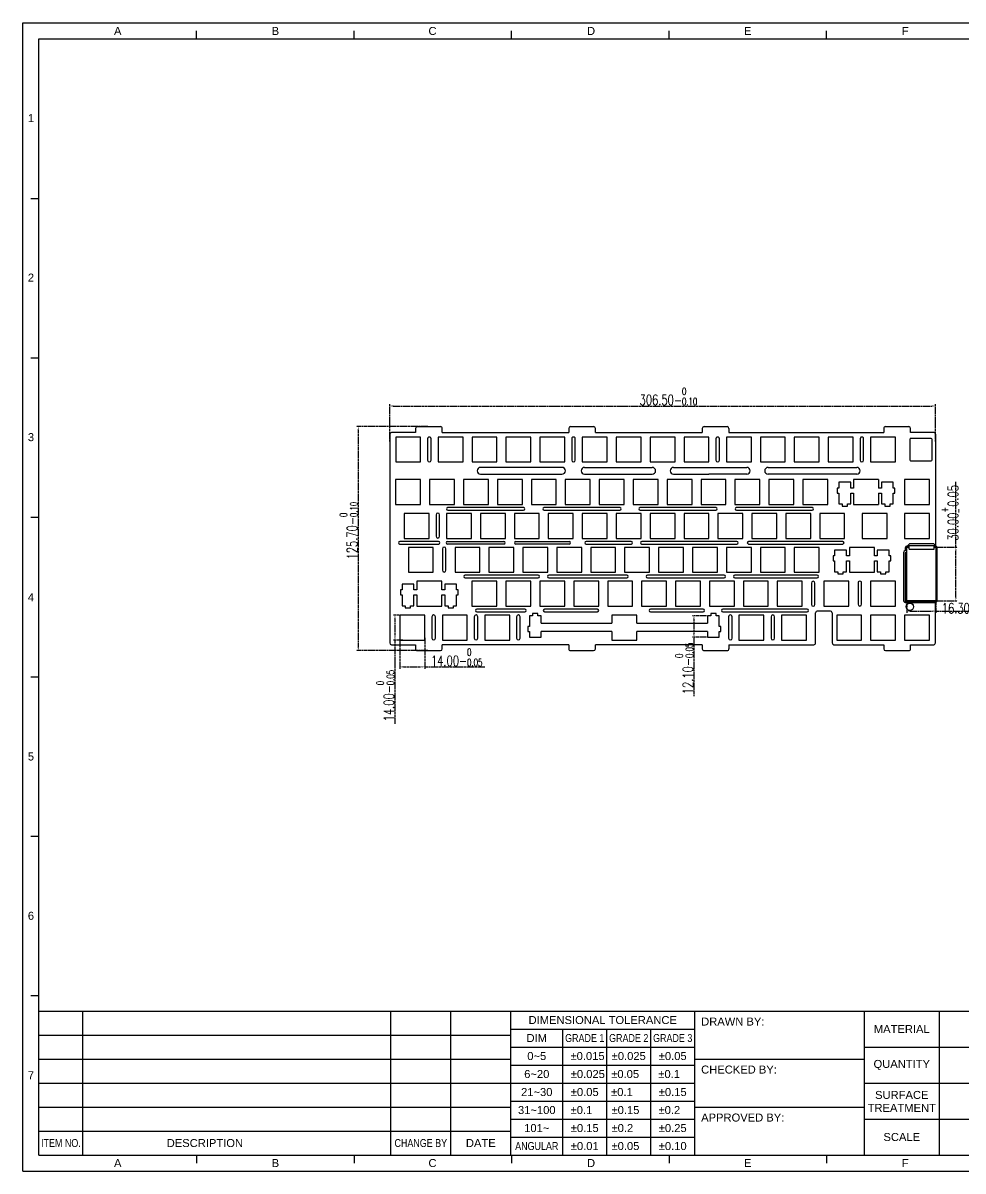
# Model space of a CAD drawing. Header units: inches. Extents: x -254 to 649, y -1239 to -595.
# Drawn here: x -254 to 274, y -1239 to -595 of the extents above; entities that cross this region are included whole.
import ezdxf
from ezdxf.enums import TextEntityAlignment as Align

# ---------------------------------------------------------------- set-up
doc = ezdxf.new("R2010")
doc.units = ezdxf.units.IN
doc.header["$MEASUREMENT"] = 0
doc.linetypes.add('CENTER', pattern=[2, 1.25, -0.25, 0.25, -0.25])
doc.layers.add('cen', color=1, linetype='CENTER', lineweight=13)
doc.styles.add('Arial', font='arial.ttf')
doc.styles.add('TXT', font='txt.shx', dxfattribs={"width": 0.7})
doc.dimstyles.new('1', dxfattribs={"dimtxt": 4, "dimasz": 2, "dimexe": 1, "dimexo": 0.625, "dimtad": 1, "dimzin": 1, "dimdsep": 46, "dimtxsty": 'TXT', "dimcen": 10, "dimadec": 0, "dimazin": 0, "dimtfac": 1, "dimtmove": 0, "dimatfit": 3, "dimfxl": 0, "dimarcsym": 0})

# ---------------------------------------------------------------- blocks, each defined once
blk = doc.blocks.new('*D84')
at = {"layer": 'cen', "color": 0, "lineweight": -2, "transparency": 16777216}
for p, q in [((-48.07, -829.62), (-48.07, -808.64)), ((-46.07, -809.64), (256.38, -809.64)), ((258.38, -829.62), (258.38, -808.64))]:
    blk.add_line(p, q, dxfattribs=at)
at = {"layer": 'cen', "color": 0, "transparency": 16777216}
for points in [[(-46.07, -809.31), (-46.07, -809.97), (-48.07, -809.64)], [(256.38, -809.31), (256.38, -809.97), (258.38, -809.64)]]:
    blk.add_solid(points, dxfattribs=at)
at = {"layer": 'Defpoints', "color": 0, "transparency": 16777216}
for p in [(258.38, -809.64), (-48.07, -830.24), (258.38, -830.24)]:
    blk.add_point(p, dxfattribs=at)
at = {"layer": 'cen', "color": 0, "transparency": 16777216, "insert": (108.44, -804.25), "char_height": 4, "width": 101.6238, "attachment_point": 5, "style": 'TXT'}
blk.add_mtext('{\\H1.458x;306.50-\\H0.7x;\\S0^ 0.10;}', dxfattribs=at)
blk = doc.blocks.new('*D85')
at = {"layer": 'cen', "color": 0, "lineweight": -2, "transparency": 16777216}
for p, q in [((-26.7, -821.21), (-66.76, -821.21)), ((-65.76, -823.21), (-65.76, -944.92)), ((-26.7, -946.92), (-66.76, -946.92))]:
    blk.add_line(p, q, dxfattribs=at)
at = {"layer": 'cen', "color": 0, "transparency": 16777216}
for points in [[(-66.09, -823.21), (-65.42, -823.21), (-65.76, -821.21)], [(-66.09, -944.92), (-65.42, -944.92), (-65.76, -946.92)]]:
    blk.add_solid(points, dxfattribs=at)
at = {"layer": 'Defpoints', "color": 0, "transparency": 16777216}
for p in [(-26.07, -821.21), (-65.76, -946.92), (-26.07, -946.92)]:
    blk.add_point(p, dxfattribs=at)
at = {"layer": 'cen', "color": 0, "transparency": 16777216, "insert": (-71.14, -879.59), "char_height": 4, "width": 163.5364, "attachment_point": 5, "rotation": 90, "style": 'TXT'}
blk.add_mtext('{\\H1.458x;125.70-\\H0.7x;\\S0^ 0.10;}', dxfattribs=at)
blk = doc.blocks.new('*D88')
at = {"layer": 'cen', "color": 0, "lineweight": -2, "transparency": 16777216}
for p, q in [((242.26, -919.54), (242.26, -925.74)), ((258.58, -919.54), (258.58, -925.74)), ((244.26, -924.74), (256.58, -924.74)), ((258.58, -924.74), (294.53, -924.74))]:
    blk.add_line(p, q, dxfattribs=at)
at = {"layer": 'cen', "color": 0, "transparency": 16777216}
for points in [[(244.26, -924.41), (244.26, -925.07), (242.26, -924.74)], [(256.58, -924.41), (256.58, -925.07), (258.58, -924.74)]]:
    blk.add_solid(points, dxfattribs=at)
at = {"layer": 'Defpoints', "color": 0, "transparency": 16777216}
for p in [(242.26, -918.91), (258.58, -918.91), (258.58, -924.74)]:
    blk.add_point(p, dxfattribs=at)
at = {"layer": 'cen', "color": 0, "transparency": 16777216, "insert": (277.55, -921.2), "char_height": 4, "width": 218.227, "attachment_point": 5, "style": 'TXT'}
blk.add_mtext('{\\H1.458x;16.30\\H0.7x;\\S+^ _;\\H1.42857x;0.05}', dxfattribs=at)
blk = doc.blocks.new('*D89')
at = {"layer": 'cen', "color": 0, "lineweight": -2, "transparency": 16777216}
for p, q in [((269.85, -888.95), (269.85, -852.23)), ((259.21, -888.95), (270.85, -888.95)), ((269.85, -916.91), (269.85, -890.95)), ((259.21, -918.91), (270.85, -918.91))]:
    blk.add_line(p, q, dxfattribs=at)
at = {"layer": 'cen', "color": 0, "transparency": 16777216}
for points in [[(269.52, -890.95), (270.18, -890.95), (269.85, -888.95)], [(269.52, -916.91), (270.18, -916.91), (269.85, -918.91)]]:
    blk.add_solid(points, dxfattribs=at)
at = {"layer": 'Defpoints', "color": 0, "transparency": 16777216}
for p in [(258.58, -888.95), (258.58, -918.91), (269.85, -918.91)]:
    blk.add_point(p, dxfattribs=at)
at = {"layer": 'cen', "color": 0, "transparency": 16777216, "insert": (266.31, -869.59), "char_height": 4, "width": 146.9901, "attachment_point": 5, "rotation": 90, "style": 'TXT'}
blk.add_mtext('{\\H1.458x;30.00\\H0.7x;\\S+^ _;\\H1.42857x;0.05}', dxfattribs=at)
blk = doc.blocks.new('*D90')
at = {"layer": 'cen', "color": 0, "lineweight": -2, "transparency": 16777216}
for p, q in [((-40.69, -927.08), (-46.12, -927.08)), ((-45.12, -929.08), (-45.12, -939.08)), ((-40.69, -941.08), (-46.12, -941.08)), ((-45.12, -941.08), (-45.12, -988.1))]:
    blk.add_line(p, q, dxfattribs=at)
at = {"layer": 'cen', "color": 0, "transparency": 16777216}
for points in [[(-45.46, -929.08), (-44.79, -929.08), (-45.12, -927.08)], [(-45.46, -939.08), (-44.79, -939.08), (-45.12, -941.08)]]:
    blk.add_solid(points, dxfattribs=at)
at = {"layer": 'Defpoints', "color": 0, "transparency": 16777216}
for p in [(-40.07, -927.08), (-45.12, -941.08), (-40.07, -941.08)]:
    blk.add_point(p, dxfattribs=at)
at = {"layer": 'cen', "color": 0, "transparency": 16777216, "insert": (-50.51, -972.23), "char_height": 4, "width": 73.0206, "attachment_point": 5, "rotation": 90, "style": 'TXT'}
blk.add_mtext('{\\H1.458x;14.00-\\H0.7x;\\S0^ 0.05;}', dxfattribs=at)
blk = doc.blocks.new('*D91')
at = {"layer": 'cen', "color": 0, "lineweight": -2, "transparency": 16777216}
for p, q in [((-42.35, -939.83), (-42.35, -957.09)), ((-28.35, -939.83), (-28.35, -957.09)), ((-40.35, -956.09), (-30.35, -956.09)), ((-28.35, -956.09), (5.38, -956.09))]:
    blk.add_line(p, q, dxfattribs=at)
at = {"layer": 'cen', "color": 0, "transparency": 16777216}
for points in [[(-40.35, -955.76), (-40.35, -956.43), (-42.35, -956.09)], [(-30.35, -955.76), (-30.35, -956.43), (-28.35, -956.09)]]:
    blk.add_solid(points, dxfattribs=at)
at = {"layer": 'Defpoints', "color": 0, "transparency": 16777216}
for p in [(-42.35, -939.2), (-28.35, -939.2), (-28.35, -956.09)]:
    blk.add_point(p, dxfattribs=at)
at = {"layer": 'cen', "color": 0, "transparency": 16777216, "insert": (-10.48, -950.71), "char_height": 4, "width": 50.4498, "attachment_point": 5, "style": 'TXT'}
blk.add_mtext('{\\H1.458x;14.00-\\H0.7x;\\S0^ 0.05;}', dxfattribs=at)
blk = doc.blocks.new('*D92')
at = {"layer": 'cen', "color": 0, "lineweight": -2, "transparency": 16777216}
for p, q in [((129.73, -927.38), (121.77, -927.38)), ((122.77, -929.38), (122.77, -937.48)), ((129.73, -939.48), (121.77, -939.48)), ((122.77, -939.48), (122.77, -972.43))]:
    blk.add_line(p, q, dxfattribs=at)
at = {"layer": 'cen', "color": 0, "transparency": 16777216}
for points in [[(122.43, -929.38), (123.1, -929.38), (122.77, -927.38)], [(122.43, -937.48), (123.1, -937.48), (122.77, -939.48)]]:
    blk.add_solid(points, dxfattribs=at)
at = {"layer": 'Defpoints', "color": 0, "transparency": 16777216}
for p in [(130.35, -927.38), (122.77, -939.48), (130.35, -939.48)]:
    blk.add_point(p, dxfattribs=at)
at = {"layer": 'cen', "color": 0, "transparency": 16777216, "insert": (117.38, -956.96), "char_height": 4, "width": 74.2087, "attachment_point": 5, "rotation": 90, "style": 'TXT'}
blk.add_mtext('{\\H1.458x;12.10-\\H0.7x;\\S0^ 0.05;}', dxfattribs=at)

msp = doc.modelspace()

# ---------------------------------------------------------------- linework, layer by layer
for p, q in [((-254.021, -1239.048), (-254.021, -594.641)), ((-254.021, -594.641), (648.598, -594.641)), ((-156.574, -603.622), (-156.574, -599.132)), ((-68.109, -603.622), (-68.109, -599.132)), ((20.357, -603.622), (20.357, -599.132)), ((108.823, -603.622), (108.823, -599.132)), ((197.288, -603.622), (197.288, -599.132)), ((-245.04, -1230.067), (-245.04, -603.622)), ((-245.04, -603.622), (639.616, -603.622)), ((-249.53, -693.114), (-245.04, -693.114)), ((-249.53, -782.607), (-245.04, -782.607)), ((-249.53, -872.099), (-245.04, -872.099)), ((-249.53, -961.591), (-245.04, -961.591)), ((-249.53, -1051.083), (-245.04, -1051.083)), ((-249.53, -1140.575), (-245.04, -1140.575)), ((-245.04, -1149.235), (639.616, -1149.235)), ((-220.341, -1230.067), (-220.341, -1149.235)), ((-47.452, -1230.067), (-47.452, -1149.235)), ((-13.772, -1230.067), (-13.772, -1149.235)), ((19.908, -1230.067), (19.908, -1149.235)), ((123.193, -1230.067), (123.193, -1149.235)), ((218.413, -1149.235), (218.413, -1230.067)), ((260.533, -1149.235), (260.533, -1230.067)), ((19.908, -1159.339), (123.193, -1159.339)), ((49.097, -1230.067), (49.097, -1159.339)), ((73.796, -1230.067), (73.796, -1159.339)), ((98.494, -1230.067), (98.494, -1159.339)), ((-245.04, -1162.707), (19.908, -1162.707)), ((19.908, -1169.443), (123.193, -1169.443)), ((218.413, -1169.443), (386.893, -1169.443)), ((-245.04, -1176.179), (19.908, -1176.179)), ((123.193, -1176.179), (218.413, -1176.179)), ((19.908, -1179.547), (123.193, -1179.547)), ((-245.04, -1189.651), (19.908, -1189.651)), ((19.908, -1189.651), (123.193, -1189.651)), ((218.413, -1189.651), (386.893, -1189.651)), ((-245.04, -1203.123), (19.908, -1203.123)), ((19.908, -1199.755), (123.193, -1199.755)), ((123.193, -1203.123), (218.413, -1203.123)), ((19.908, -1209.859), (123.193, -1209.859)), ((218.413, -1209.859), (386.893, -1209.859)), ((-245.04, -1216.595), (19.908, -1216.595)), ((19.908, -1219.963), (123.193, -1219.963)), ((-245.04, -1230.067), (639.616, -1230.067)), ((-156.574, -1230.067), (-156.574, -1234.557)), ((-68.109, -1230.067), (-68.109, -1234.557)), ((20.357, -1230.067), (20.357, -1234.557)), ((108.823, -1230.067), (108.823, -1234.557)), ((197.288, -1230.067), (197.288, -1234.557)), ((-254.021, -1239.048), (648.598, -1239.048))]:
    msp.add_line(p, q)
at = {"color": 7, "linetype": 'Continuous'}
for p, q in [((-33.575, -824.514), (-47.075, -824.514)), ((-33.575, -822.209), (-33.575, -824.514)), ((-32.575, -821.209), (-19.575, -821.209)), ((-18.575, -824.509), (-18.575, -822.209)), ((-18.575, -824.509), (52.425, -824.509)), ((52.425, -822.209), (52.425, -824.509)), ((53.425, -821.209), (66.425, -821.209)), ((67.425, -824.509), (67.425, -822.209)), ((67.425, -824.509), (127.425, -824.509)), ((127.425, -822.209), (127.425, -824.509)), ((128.425, -821.209), (141.425, -821.209)), ((142.425, -822.209), (142.425, -824.509)), ((142.425, -824.509), (229.383, -824.509)), ((229.383, -822.208), (229.383, -824.509)), ((230.383, -821.208), (243.383, -821.208)), ((244.383, -824.509), (244.383, -822.208)), ((257.383, -824.508), (244.383, -824.509)), ((-48.075, -825.514), (-48.074, -942.616)), ((-44.717, -827.059), (-44.717, -841.059)), ((-30.717, -827.059), (-44.717, -827.059)), ((-30.717, -841.059), (-30.717, -827.059)), ((-26.811, -828.059), (-26.811, -840.059)), ((-24.811, -840.059), (-24.811, -828.059)), ((-20.907, -827.059), (-20.907, -841.059)), ((-6.907, -827.059), (-20.907, -827.059)), ((-6.907, -841.059), (-6.907, -827.059)), ((-1.857, -827.059), (-1.857, -841.059)), ((12.143, -827.059), (-1.857, -827.059)), ((12.143, -841.059), (12.143, -827.059)), ((17.193, -827.059), (17.193, -841.059)), ((31.193, -827.059), (17.193, -827.059)), ((31.193, -841.059), (31.193, -827.059)), ((36.243, -827.059), (36.243, -841.059)), ((50.243, -827.059), (36.243, -827.059)), ((50.243, -841.059), (50.243, -827.059)), ((54.148, -828.05), (54.148, -840.05)), ((56.148, -840.05), (56.148, -828.05)), ((60.053, -827.059), (60.053, -841.059)), ((74.053, -827.059), (60.053, -827.059)), ((74.053, -841.059), (74.053, -827.059)), ((79.103, -827.059), (79.103, -841.059)), ((93.103, -827.059), (79.103, -827.059)), ((93.103, -841.059), (93.103, -827.059)), ((98.153, -827.059), (98.153, -841.059)), ((112.153, -827.059), (98.153, -827.059)), ((112.153, -841.059), (112.153, -827.059)), ((117.203, -827.059), (117.203, -841.059)), ((131.203, -827.059), (117.203, -827.059)), ((131.203, -841.059), (131.203, -827.059)), ((135.108, -828.05), (135.108, -840.05)), ((137.108, -840.05), (137.108, -828.05)), ((155.013, -827.058), (141.013, -827.059)), ((141.013, -827.059), (141.013, -841.059)), ((155.013, -841.058), (155.013, -827.058)), ((160.063, -827.058), (160.063, -841.058)), ((174.063, -827.058), (160.063, -827.058)), ((174.063, -841.058), (174.063, -827.058)), ((193.113, -827.058), (179.113, -827.058)), ((179.113, -827.058), (179.113, -841.058)), ((193.113, -841.058), (193.113, -827.058)), ((212.163, -827.058), (198.163, -827.058)), ((198.163, -827.058), (198.163, -841.058)), ((212.163, -841.058), (212.163, -827.058)), ((216.066, -828.05), (216.066, -840.05)), ((218.066, -840.05), (218.066, -828.05)), ((235.97, -827.058), (221.97, -827.058)), ((221.97, -827.058), (221.97, -841.058)), ((235.97, -841.058), (235.97, -827.058)), ((243.95, -828.39), (243.95, -839.89)), ((255.95, -827.89), (244.45, -827.89)), ((256.45, -839.89), (256.45, -828.39)), ((258.383, -825.508), (258.383, -888.179)), ((-44.717, -841.059), (-30.717, -841.059)), ((-20.907, -841.059), (-6.907, -841.059)), ((-1.857, -841.059), (12.143, -841.059)), ((48.666, -844.079), (2.961, -844.079)), ((17.193, -841.059), (31.193, -841.059)), ((36.243, -841.059), (50.243, -841.059)), ((60.053, -841.059), (74.053, -841.059)), ((61.342, -844.079), (99.341, -844.079)), ((79.103, -841.059), (93.103, -841.059)), ((98.153, -841.059), (112.153, -841.059)), ((111.279, -844.079), (152.486, -844.079)), ((117.203, -841.059), (131.203, -841.059)), ((141.013, -841.059), (155.013, -841.058)), ((160.063, -841.058), (174.063, -841.058)), ((164.384, -844.078), (214.169, -844.078)), ((179.113, -841.058), (193.113, -841.058)), ((198.163, -841.058), (212.163, -841.058)), ((221.97, -841.058), (235.97, -841.058)), ((244.45, -840.39), (255.95, -840.39)), ((2.961, -847.891), (48.666, -847.891)), ((61.342, -847.891), (99.341, -847.891)), ((111.279, -847.891), (130.649, -847.891)), ((152.486, -847.851), (131.037, -847.851)), ((214.169, -847.851), (164.384, -847.851)), ((-44.791, -850.879), (-44.791, -864.879)), ((-30.791, -850.879), (-44.791, -850.879)), ((-30.791, -864.879), (-30.791, -850.879)), ((-25.671, -850.879), (-25.671, -864.879)), ((-11.671, -850.879), (-25.671, -850.879)), ((-11.671, -864.879), (-11.671, -850.879)), ((-6.621, -850.879), (-6.621, -864.879)), ((7.379, -850.879), (-6.621, -850.879)), ((7.379, -864.879), (7.379, -850.879)), ((12.43, -850.879), (12.43, -864.879)), ((26.43, -850.879), (12.43, -850.879)), ((26.43, -864.879), (26.43, -850.879)), ((31.48, -850.879), (31.48, -864.879)), ((45.48, -850.879), (31.48, -850.879)), ((45.48, -864.879), (45.48, -850.879)), ((50.53, -850.879), (50.53, -864.879)), ((64.53, -850.879), (50.53, -850.879)), ((64.53, -864.879), (64.53, -850.879)), ((69.58, -850.879), (69.58, -864.879)), ((83.58, -850.879), (69.58, -850.879)), ((83.58, -864.879), (83.58, -850.879)), ((88.63, -850.879), (88.63, -864.879)), ((102.63, -850.879), (88.63, -850.879)), ((102.63, -864.879), (102.63, -850.879)), ((107.68, -850.879), (107.68, -864.879)), ((121.68, -850.879), (107.68, -850.879)), ((121.68, -864.879), (121.68, -850.879)), ((126.73, -850.879), (126.73, -864.879)), ((140.73, -850.879), (126.73, -850.879)), ((140.73, -864.879), (140.73, -850.879)), ((159.78, -850.879), (145.78, -850.879)), ((145.78, -850.879), (145.78, -864.879)), ((159.78, -864.879), (159.78, -850.879)), ((178.83, -850.879), (164.83, -850.879)), ((164.83, -850.879), (164.83, -864.879)), ((178.83, -864.879), (178.83, -850.879)), ((197.88, -850.878), (183.88, -850.879)), ((183.88, -850.879), (183.88, -864.879)), ((197.88, -864.878), (197.88, -850.878)), ((204.13, -855.678), (203.28, -855.678)), ((203.28, -855.678), (203.28, -858.478)), ((210.78, -852.478), (204.13, -852.478)), ((204.13, -852.478), (204.13, -855.678)), ((210.78, -855.678), (210.78, -852.478)), ((212.455, -855.678), (210.78, -855.678)), ((226.385, -850.878), (212.455, -850.878)), ((212.455, -850.878), (212.455, -855.678)), ((226.385, -850.878), (226.385, -855.678)), ((228.06, -855.678), (226.385, -855.678)), ((234.71, -852.478), (228.06, -852.478)), ((228.06, -852.478), (228.06, -855.678)), ((234.71, -855.678), (234.71, -852.478)), ((235.56, -855.678), (234.71, -855.678)), ((235.56, -858.478), (235.56, -855.678)), ((255.02, -850.878), (241.02, -850.878)), ((241.02, -850.878), (241.02, -864.878)), ((255.02, -864.878), (255.02, -850.878)), ((203.28, -858.478), (204.13, -858.478)), ((204.13, -858.478), (204.13, -864.578)), ((210.78, -858.478), (212.455, -858.478)), ((210.78, -864.578), (210.78, -858.478)), ((212.455, -858.478), (212.455, -864.878)), ((226.385, -858.478), (228.06, -858.478)), ((226.385, -858.478), (226.385, -864.878)), ((228.06, -858.478), (228.06, -864.578)), ((234.71, -858.478), (235.56, -858.478)), ((234.71, -864.578), (234.71, -858.478)), ((-44.791, -864.879), (-30.791, -864.879)), ((-39.968, -869.929), (-39.968, -883.929)), ((-25.968, -869.929), (-39.968, -869.929)), ((-25.968, -883.929), (-25.968, -869.929)), ((-25.671, -864.879), (-11.671, -864.879)), ((-16.156, -869.929), (-16.155, -883.929)), ((-2.156, -869.929), (-16.156, -869.929)), ((27.128, -866.691), (-15.372, -866.691)), ((-15.372, -868.191), (27.128, -868.191)), ((-6.621, -864.879), (7.379, -864.879)), ((-2.155, -883.929), (-2.156, -869.929)), ((2.895, -869.929), (2.895, -883.929)), ((16.895, -869.929), (2.895, -869.929)), ((12.43, -864.879), (26.43, -864.879)), ((16.895, -883.929), (16.895, -869.929)), ((21.945, -869.929), (21.945, -883.929)), ((35.945, -869.929), (21.945, -869.929)), ((31.48, -864.879), (45.48, -864.879)), ((35.945, -883.929), (35.945, -869.929)), ((81.128, -866.691), (38.628, -866.691)), ((38.628, -868.191), (81.128, -868.191)), ((40.995, -869.929), (40.995, -883.929)), ((54.995, -869.929), (40.995, -869.929)), ((50.53, -864.879), (64.53, -864.879)), ((54.995, -883.929), (54.995, -869.929)), ((60.045, -869.929), (60.045, -883.929)), ((74.045, -869.929), (60.045, -869.929)), ((69.58, -864.879), (83.58, -864.879)), ((74.045, -883.929), (74.045, -869.929)), ((79.095, -869.929), (79.095, -883.929)), ((93.095, -869.929), (79.095, -869.929)), ((88.63, -864.879), (102.63, -864.879)), ((135.128, -866.691), (92.628, -866.691)), ((92.628, -868.191), (135.128, -868.191)), ((93.095, -883.929), (93.095, -869.929)), ((98.145, -869.929), (98.145, -883.929)), ((112.145, -869.929), (98.145, -869.929)), ((107.68, -864.879), (121.68, -864.879)), ((112.145, -883.929), (112.145, -869.929)), ((117.195, -869.929), (117.195, -883.929)), ((131.195, -869.929), (117.195, -869.929)), ((126.73, -864.879), (140.73, -864.879)), ((131.195, -883.929), (131.195, -869.929)), ((150.245, -869.929), (136.245, -869.929)), ((136.245, -869.929), (136.245, -883.929)), ((145.78, -864.879), (159.78, -864.879)), ((189.128, -866.691), (146.628, -866.691)), ((146.628, -868.191), (189.128, -868.191)), ((150.245, -883.929), (150.245, -869.929)), ((169.295, -869.929), (155.295, -869.929)), ((155.295, -869.929), (155.295, -883.929)), ((164.83, -864.879), (178.83, -864.879)), ((169.295, -883.929), (169.295, -869.929)), ((188.345, -869.929), (174.345, -869.929)), ((174.345, -869.929), (174.345, -883.929)), ((183.88, -864.879), (197.88, -864.878)), ((188.345, -883.929), (188.345, -869.929)), ((207.395, -869.929), (193.395, -869.929)), ((193.395, -869.929), (193.395, -883.929)), ((204.13, -864.578), (205.955, -864.578)), ((205.955, -864.578), (205.955, -865.778)), ((205.955, -865.778), (208.955, -865.778)), ((207.395, -883.929), (207.395, -869.929)), ((208.955, -864.578), (210.78, -864.578)), ((208.955, -865.778), (208.955, -864.578)), ((212.455, -864.878), (226.385, -864.878)), ((231.217, -869.928), (217.217, -869.928)), ((217.217, -869.928), (217.217, -883.928)), ((228.06, -864.578), (229.885, -864.578)), ((229.885, -864.578), (229.885, -865.778)), ((229.885, -865.778), (232.885, -865.778)), ((231.217, -883.928), (231.217, -869.928)), ((232.885, -864.578), (234.71, -864.578)), ((232.885, -865.778), (232.885, -864.578)), ((241.02, -864.878), (255.02, -864.878)), ((255.02, -869.928), (241.02, -869.928)), ((241.02, -869.928), (241.02, -883.928)), ((255.02, -883.928), (255.02, -869.928)), ((-22.049, -870.771), (-22.049, -882.771)), ((-20.048, -882.771), (-20.048, -870.771)), ((-20.588, -885.621), (-42.475, -885.621)), ((-42.475, -887.121), (-20.588, -887.121)), ((-39.968, -883.929), (-25.968, -883.929)), ((-37.587, -888.979), (-37.587, -902.979)), ((-23.587, -888.979), (-37.587, -888.979)), ((-23.587, -902.979), (-23.587, -888.979)), ((-16.155, -883.929), (-2.155, -883.929)), ((-15.712, -885.621), (15.978, -885.621)), ((15.978, -887.121), (-15.712, -887.121)), ((-11.393, -888.979), (-11.393, -902.979)), ((2.607, -888.979), (-11.393, -888.979)), ((2.607, -902.979), (2.607, -888.979)), ((2.895, -883.929), (16.895, -883.929)), ((7.657, -888.979), (7.657, -902.979)), ((21.657, -888.979), (7.657, -888.979)), ((21.657, -902.979), (21.657, -888.979)), ((21.945, -883.929), (35.945, -883.929)), ((22.761, -885.621), (52.688, -885.621)), ((52.688, -887.121), (22.761, -887.121)), ((26.707, -888.979), (26.707, -902.979)), ((40.707, -888.979), (26.707, -888.979)), ((40.707, -902.979), (40.707, -888.979)), ((40.995, -883.929), (54.995, -883.929)), ((45.757, -888.979), (45.757, -902.979)), ((59.757, -888.979), (45.757, -888.979)), ((59.757, -902.979), (59.757, -888.979)), ((60.045, -883.929), (74.045, -883.929)), ((87.53, -885.621), (62.188, -885.621)), ((62.188, -887.121), (87.53, -887.121)), ((64.807, -888.979), (64.807, -902.979)), ((78.807, -888.979), (64.807, -888.979)), ((78.807, -902.979), (78.807, -888.979)), ((79.095, -883.929), (93.095, -883.929)), ((83.857, -888.979), (83.857, -902.979)), ((97.857, -888.979), (83.857, -888.979)), ((146.909, -885.621), (93.53, -885.621)), ((93.53, -887.121), (146.909, -887.121)), ((97.857, -902.979), (97.857, -888.979)), ((98.145, -883.929), (112.145, -883.929)), ((102.907, -888.979), (102.907, -902.979)), ((116.907, -888.979), (102.907, -888.979)), ((116.907, -902.979), (116.907, -888.979)), ((117.195, -883.929), (131.195, -883.929)), ((135.957, -888.979), (121.957, -888.979)), ((121.957, -888.979), (121.957, -902.979)), ((135.957, -902.979), (135.957, -888.979)), ((136.245, -883.929), (150.245, -883.929)), ((155.007, -888.979), (141.007, -888.979)), ((141.007, -888.979), (141.007, -902.979)), ((206.288, -885.621), (153.488, -885.621)), ((153.488, -887.121), (206.288, -887.121)), ((155.007, -902.979), (155.007, -888.979)), ((155.295, -883.929), (169.295, -883.929)), ((174.057, -888.978), (160.057, -888.979)), ((160.057, -888.979), (160.057, -902.979)), ((174.057, -902.978), (174.057, -888.978)), ((174.345, -883.929), (188.345, -883.929)), ((193.107, -888.978), (179.107, -888.978)), ((179.107, -888.978), (179.107, -902.978)), ((193.107, -902.978), (193.107, -888.978)), ((193.395, -883.929), (207.395, -883.929)), ((224.065, -888.978), (210.065, -888.978)), ((210.065, -888.978), (210.065, -893.779)), ((217.217, -883.928), (231.217, -883.928)), ((224.065, -893.779), (224.065, -888.978)), ((241.02, -883.928), (255.02, -883.928)), ((242.261, -888.954), (243.581, -888.954)), ((242.261, -918.914), (242.261, -888.954)), ((243.581, -888.154), (242.711, -888.154)), ((242.711, -888.224), (242.711, -888.154)), ((243.581, -888.224), (242.711, -888.224)), ((243.581, -887.954), (257.581, -887.954)), ((243.581, -889.954), (243.581, -887.954)), ((256.908, -886.954), (244.324, -886.954)), ((257.581, -889.954), (257.581, -887.954)), ((258.131, -888.154), (257.581, -888.154)), ((258.131, -888.224), (257.581, -888.224)), ((257.581, -888.954), (258.581, -888.954)), ((258.131, -888.224), (258.131, -888.154)), ((258.581, -888.954), (258.581, -918.914)), ((-18.477, -889.821), (-18.477, -901.821)), ((-16.476, -901.821), (-16.476, -889.821)), ((201.74, -893.779), (200.89, -893.779)), ((200.89, -893.779), (200.89, -896.579)), ((208.39, -890.579), (201.74, -890.579)), ((201.74, -890.579), (201.74, -893.779)), ((208.39, -893.779), (208.39, -890.579)), ((210.065, -893.779), (208.39, -893.779)), ((225.74, -893.779), (224.065, -893.779)), ((232.39, -890.579), (225.74, -890.579)), ((225.74, -890.579), (225.74, -893.779)), ((232.39, -893.779), (232.39, -890.579)), ((233.24, -893.779), (232.39, -893.779)), ((233.24, -896.579), (233.24, -893.779)), ((240.531, -891.774), (240.461, -891.774)), ((240.461, -891.774), (240.461, -918.914)), ((240.531, -891.774), (240.531, -918.914)), ((241.361, -891.774), (242.261, -891.774)), ((241.361, -891.774), (241.361, -919.194)), ((241.531, -889.404), (241.461, -889.404)), ((241.461, -889.404), (241.461, -890.774)), ((241.531, -889.404), (241.531, -890.847)), ((243.581, -889.954), (257.581, -889.954)), ((258.581, -891.774), (259.381, -891.774)), ((259.311, -889.404), (259.381, -889.404)), ((259.311, -891.774), (259.311, -889.404)), ((259.381, -918.664), (259.381, -889.404)), ((200.89, -896.579), (201.74, -896.579)), ((201.74, -896.579), (201.74, -902.679)), ((208.39, -896.579), (210.065, -896.579)), ((208.39, -902.679), (208.39, -896.579)), ((210.065, -896.579), (210.065, -902.978)), ((224.065, -896.579), (225.74, -896.579)), ((224.065, -902.978), (224.065, -896.579)), ((225.74, -896.579), (225.74, -902.679)), ((232.39, -896.579), (233.24, -896.579)), ((232.39, -902.679), (232.39, -896.579)), ((-37.587, -902.979), (-23.587, -902.979)), ((-32.823, -908.029), (-32.823, -912.829)), ((-18.823, -908.029), (-32.823, -908.029)), ((-18.823, -912.829), (-18.823, -908.029)), ((-11.393, -902.979), (2.607, -902.979)), ((35.28, -904.621), (-5.741, -904.621)), ((-5.741, -906.121), (35.28, -906.121)), ((-1.868, -908.029), (-1.868, -922.029)), ((12.132, -908.029), (-1.868, -908.029)), ((7.657, -902.979), (21.657, -902.979)), ((12.132, -922.029), (12.132, -908.029)), ((17.182, -908.029), (17.182, -922.029)), ((31.182, -908.029), (17.182, -908.029)), ((26.707, -902.979), (40.707, -902.979)), ((31.182, -922.029), (31.182, -908.029)), ((36.232, -908.029), (36.232, -922.029)), ((50.232, -908.029), (36.232, -908.029)), ((85.105, -904.621), (41.28, -904.621)), ((41.28, -906.121), (85.105, -906.121)), ((45.757, -902.979), (59.757, -902.979)), ((50.232, -922.029), (50.232, -908.029)), ((55.282, -908.029), (55.282, -922.029)), ((69.282, -908.029), (55.282, -908.029)), ((64.807, -902.979), (78.807, -902.979)), ((69.282, -922.029), (69.282, -908.029)), ((74.332, -908.029), (74.332, -922.029)), ((88.332, -908.029), (74.332, -908.029)), ((83.857, -902.979), (97.857, -902.979)), ((88.332, -922.029), (88.332, -908.029)), ((107.382, -908.029), (93.382, -908.029)), ((93.382, -908.029), (93.382, -922.029)), ((139.78, -904.621), (96.605, -904.621)), ((96.605, -906.121), (139.78, -906.121)), ((102.907, -902.979), (116.907, -902.979)), ((107.382, -922.029), (107.382, -908.029)), ((126.432, -908.029), (112.432, -908.029)), ((112.432, -908.029), (112.432, -922.029)), ((121.957, -902.979), (135.957, -902.979)), ((126.432, -922.029), (126.432, -908.029)), ((145.482, -908.029), (131.482, -908.029)), ((131.482, -908.029), (131.482, -922.029)), ((141.007, -902.979), (155.007, -902.979)), ((145.482, -922.029), (145.482, -908.029)), ((192.03, -904.621), (145.78, -904.621)), ((145.78, -906.121), (192.03, -906.121)), ((164.532, -908.029), (150.532, -908.029)), ((150.532, -908.029), (150.532, -922.029)), ((160.057, -902.979), (174.057, -902.978)), ((164.532, -922.029), (164.532, -908.029)), ((183.582, -908.029), (169.582, -908.029)), ((169.582, -908.029), (169.582, -922.029)), ((179.107, -902.978), (193.107, -902.978)), ((183.582, -922.029), (183.582, -908.029)), ((209.777, -908.029), (195.777, -908.029)), ((195.777, -908.029), (195.778, -922.029)), ((201.74, -902.679), (203.565, -902.679)), ((203.565, -902.679), (203.565, -903.879)), ((203.565, -903.879), (206.565, -903.879)), ((206.565, -902.679), (208.39, -902.679)), ((206.565, -903.879), (206.565, -902.679)), ((209.778, -922.029), (209.777, -908.029)), ((210.065, -902.978), (224.065, -902.978)), ((235.97, -908.029), (221.97, -908.029)), ((221.97, -908.029), (221.97, -922.029)), ((225.74, -902.679), (227.56, -902.679)), ((227.56, -902.679), (227.56, -903.879)), ((227.56, -903.879), (230.57, -903.879)), ((230.57, -902.679), (232.39, -902.679)), ((230.57, -903.879), (230.57, -902.679)), ((235.97, -922.029), (235.97, -908.029)), ((-41.998, -912.829), (-41.998, -915.629)), ((-41.148, -912.829), (-41.998, -912.829)), ((-41.148, -909.629), (-41.148, -912.829)), ((-34.498, -909.629), (-41.148, -909.629)), ((-34.498, -912.829), (-34.498, -909.629)), ((-32.823, -912.829), (-34.498, -912.829)), ((-17.148, -912.829), (-18.823, -912.829)), ((-17.148, -909.629), (-17.148, -912.829)), ((-10.498, -909.629), (-17.148, -909.629)), ((-10.498, -912.829), (-10.498, -909.629)), ((-9.648, -912.829), (-10.498, -912.829)), ((-9.648, -915.629), (-9.648, -912.829)), ((188.712, -909.021), (188.712, -921.021)), ((190.712, -921.021), (190.712, -909.021)), ((214.925, -908.921), (214.925, -920.921)), ((216.925, -920.921), (216.925, -908.921)), ((-41.998, -915.629), (-41.148, -915.629)), ((-41.148, -915.629), (-41.148, -921.729)), ((-34.498, -921.729), (-34.498, -915.629)), ((-34.498, -915.629), (-32.823, -915.629)), ((-32.823, -915.629), (-32.823, -922.029)), ((-18.823, -922.029), (-18.823, -915.629)), ((-18.823, -915.629), (-17.148, -915.629)), ((-17.148, -915.629), (-17.148, -921.729)), ((-10.498, -921.729), (-10.498, -915.629)), ((-10.498, -915.629), (-9.648, -915.629)), ((240.531, -918.914), (240.461, -918.914)), ((241.361, -919.194), (259.263, -919.194)), ((241.461, -919.844), (258.131, -919.844)), ((241.461, -919.844), (241.461, -919.914)), ((241.461, -919.914), (258.131, -919.914)), ((258.581, -918.914), (242.261, -918.914)), ((258.131, -919.844), (258.131, -919.914)), ((258.383, -942.621), (258.383, -919.888)), ((-42.35, -927.079), (-42.35, -941.079)), ((-28.35, -927.079), (-42.35, -927.079)), ((-41.148, -921.729), (-39.323, -921.729)), ((-39.323, -921.729), (-39.323, -922.929)), ((-39.323, -922.929), (-36.323, -922.929)), ((-36.323, -922.929), (-36.323, -921.729)), ((-36.323, -921.729), (-34.498, -921.729)), ((-32.823, -922.029), (-18.823, -922.029)), ((-28.35, -941.079), (-28.35, -927.079)), ((-24.43, -927.921), (-24.43, -939.921)), ((-22.429, -939.921), (-22.429, -927.921)), ((-18.5, -927.079), (-18.5, -941.079)), ((-4.5, -927.079), (-18.5, -927.079)), ((-17.148, -921.729), (-15.323, -921.729)), ((-15.323, -921.729), (-15.323, -922.929)), ((-15.323, -922.929), (-12.323, -922.929)), ((-12.323, -922.929), (-12.323, -921.729)), ((-12.323, -921.729), (-10.498, -921.729)), ((-4.5, -941.079), (-4.5, -927.079)), ((-1.868, -922.029), (12.132, -922.029)), ((-0.618, -927.921), (-0.618, -939.921)), ((27.871, -923.621), (0.805, -923.621)), ((0.805, -925.121), (27.871, -925.121)), ((1.383, -939.921), (1.383, -927.921)), ((5.35, -927.079), (5.35, -941.079)), ((19.35, -927.079), (5.35, -927.079)), ((17.182, -922.029), (31.182, -922.029)), ((19.35, -941.079), (19.35, -927.079)), ((23.195, -927.921), (23.195, -939.921)), ((25.196, -939.921), (25.196, -927.921)), ((30.355, -927.379), (30.355, -933.479)), ((32.18, -927.379), (30.355, -927.379)), ((32.18, -926.179), (32.18, -927.379)), ((35.18, -926.179), (32.18, -926.179)), ((35.18, -927.379), (35.18, -926.179)), ((37.005, -927.379), (35.18, -927.379)), ((36.232, -922.029), (50.232, -922.029)), ((37.005, -931.611), (37.005, -927.379)), ((68.525, -923.621), (38.938, -923.621)), ((38.938, -925.121), (68.525, -925.121)), ((55.282, -922.029), (69.282, -922.029)), ((74.332, -922.029), (88.332, -922.029)), ((90.68, -927.079), (76.68, -927.079)), ((76.68, -927.079), (76.68, -931.611)), ((90.68, -931.611), (90.68, -927.079)), ((93.382, -922.029), (107.382, -922.029)), ((127.888, -923.621), (98.389, -923.621)), ((98.389, -925.121), (127.888, -925.121)), ((112.432, -922.029), (126.432, -922.029)), ((132.18, -927.379), (130.355, -927.379)), ((130.355, -927.379), (130.355, -931.611)), ((131.482, -922.029), (145.482, -922.029)), ((135.18, -926.179), (132.18, -926.179)), ((132.18, -926.179), (132.18, -927.379)), ((135.18, -927.379), (135.18, -926.179)), ((137.005, -927.379), (135.18, -927.379)), ((137.005, -933.479), (137.005, -927.379)), ((186.397, -923.621), (138.951, -923.621)), ((138.951, -925.121), (186.397, -925.121)), ((142.257, -927.921), (142.257, -939.921)), ((144.258, -939.921), (144.258, -927.921)), ((162.01, -927.078), (148.01, -927.079)), ((148.01, -927.079), (148.01, -941.079)), ((150.532, -922.029), (164.532, -922.029)), ((162.01, -941.078), (162.01, -927.078)), ((166.07, -927.921), (166.07, -939.921)), ((168.071, -939.921), (168.071, -927.921)), ((169.582, -922.029), (183.582, -922.029)), ((185.92, -927.078), (171.92, -927.078)), ((171.92, -927.078), (171.92, -941.078)), ((185.92, -941.078), (185.92, -927.078)), ((191.045, -942.62), (191.045, -925.722)), ((199.383, -924.722), (192.045, -924.722)), ((195.778, -922.029), (209.778, -922.029)), ((200.383, -925.722), (200.383, -942.62)), ((216.92, -927.078), (202.92, -927.078)), ((202.92, -927.078), (202.92, -941.078)), ((216.92, -941.078), (216.92, -927.078)), ((221.97, -922.029), (235.97, -922.029)), ((235.97, -927.078), (221.97, -927.078)), ((221.97, -927.078), (221.97, -941.078)), ((235.97, -941.078), (235.97, -927.078)), ((255.02, -927.078), (241.02, -927.078)), ((241.02, -927.078), (241.02, -941.078)), ((255.02, -941.078), (255.02, -927.078)), ((29.505, -933.479), (29.505, -936.279)), ((30.355, -933.479), (29.505, -933.479)), ((37.005, -931.611), (76.68, -931.611)), ((90.68, -931.611), (130.355, -931.611)), ((137.855, -933.479), (137.005, -933.479)), ((137.855, -936.279), (137.855, -933.479)), ((29.505, -936.279), (30.355, -936.279)), ((30.355, -936.279), (30.355, -939.479)), ((30.355, -939.479), (37.005, -939.479)), ((37.005, -939.479), (37.005, -936.211)), ((76.68, -936.211), (37.005, -936.211)), ((76.68, -936.211), (76.68, -941.079)), ((130.355, -936.211), (90.68, -936.211)), ((90.68, -941.079), (90.68, -936.211)), ((130.355, -936.211), (130.355, -939.479)), ((130.355, -939.479), (137.005, -939.479)), ((137.005, -936.279), (137.855, -936.279)), ((137.005, -939.479), (137.005, -936.279)), ((-47.074, -943.616), (-33.574, -943.617)), ((-42.35, -941.079), (-28.35, -941.079)), ((-33.574, -943.617), (-33.574, -945.921)), ((-32.574, -946.921), (-19.574, -946.921)), ((-18.574, -945.921), (-18.574, -943.621)), ((52.426, -943.621), (-18.574, -943.621)), ((-18.5, -941.079), (-4.5, -941.079)), ((5.35, -941.079), (19.35, -941.079)), ((52.426, -943.621), (52.426, -945.921)), ((53.426, -946.921), (66.426, -946.921)), ((127.426, -943.621), (67.426, -943.621)), ((67.426, -945.921), (67.426, -943.621)), ((76.68, -941.079), (90.68, -941.079)), ((127.426, -943.621), (127.426, -945.921)), ((128.426, -946.921), (141.426, -946.921)), ((142.426, -943.619), (190.045, -943.62)), ((142.426, -943.619), (142.426, -945.921)), ((148.01, -941.079), (162.01, -941.078)), ((171.92, -941.078), (185.92, -941.078)), ((201.383, -943.62), (229.383, -943.62)), ((202.92, -941.078), (216.92, -941.078)), ((221.97, -941.078), (235.97, -941.078)), ((229.383, -943.62), (229.383, -945.921)), ((230.383, -946.921), (243.383, -946.921)), ((241.02, -941.078), (255.02, -941.078)), ((244.383, -943.621), (257.383, -943.621)), ((244.383, -945.921), (244.383, -943.621))]:
    msp.add_line(p, q, dxfattribs=at)
msp.add_circle((243.981, -922.314), 2.1, dxfattribs=at)
for centre, radius, start, end in [((-47.075, -825.514), 1, 90.00104, 180.000087), ((-32.575, -822.209), 1, 90.000087, 180.000086), ((-19.575, -822.209), 1, 0.000086, 90.000087), ((53.425, -822.209), 1, 90.000087, 180.000086), ((66.425, -822.209), 1, 0.000086, 90.000087), ((128.425, -822.209), 1, 90.000087, 180.000086), ((141.425, -822.209), 1, 0.000087, 90.000087), ((230.383, -822.208), 1, 90.000087, 180.000087), ((243.383, -822.208), 1, 0.000087, 90.000087), ((257.383, -825.508), 1, 0.000087, 90.00104), ((-25.811, -828.059), 1, 0.000087, 180.000087), ((55.148, -828.05), 1, 0.00007, 180.000104), ((136.108, -828.05), 1, 0.00007, 180.000104), ((217.066, -828.05), 1, 0.000087, 180.000087), ((244.45, -828.39), 0.5, 90.000087, 180.000087), ((255.95, -828.39), 0.5, 0.000087, 90.000087), ((-25.811, -840.059), 1, 180.000087, 0.000087), ((2.961, -845.985), 1.906, 90.000087, 270.000087), ((48.666, -845.985), 1.906, 270.000087, 90.000087), ((55.148, -840.05), 1, 180.000104, 0.00007), ((61.342, -845.985), 1.906, 90.000087, 270.000087), ((99.341, -845.985), 1.906, 270.000087, 90.000087), ((111.279, -845.985), 1.906, 90.000087, 270.000087), ((136.108, -840.05), 1, 180.000104, 0.00007), ((152.486, -845.965), 1.886, 270.000087, 90.000087), ((164.384, -845.965), 1.886, 90.000087, 270.000087), ((214.169, -845.965), 1.886, 270.000087, 90.000087), ((217.066, -840.05), 1, 180.000087, 0.000087), ((244.45, -839.89), 0.5, 180.000087, 270.000087), ((255.95, -839.89), 0.5, 270.000087, 0.000087), ((130.649, -845.985), 1.906, 270.000087, 281.758228), ((-21.048, -870.771), 1, 0.000088, 180.000087), ((-15.372, -867.441), 0.75, 90.000087, 270.000087), ((27.128, -867.441), 0.75, 270.000087, 90.000087), ((38.628, -867.441), 0.75, 90.000087, 270.000087), ((81.128, -867.441), 0.75, 270.000087, 90.000087), ((92.628, -867.441), 0.75, 90.000087, 270.000087), ((135.128, -867.441), 0.75, 270.000087, 90.000087), ((146.628, -867.441), 0.75, 90.000087, 270.000087), ((189.128, -867.441), 0.75, 270.000087, 90.000087), ((-21.048, -882.771), 1, 180.000088, 0.000087), ((-42.475, -886.371), 0.75, 90.000092, 270.000088), ((-20.588, -886.371), 0.75, 270.000092, 90.000087), ((-17.477, -889.821), 1, 0.000088, 180.000087), ((-15.712, -886.371), 0.75, 90.000098, 270.000087), ((15.978, -886.371), 0.75, 270.000087, 90.000087), ((22.761, -886.371), 0.75, 90.000087, 270.000087), ((52.688, -886.371), 0.75, 270.000087, 90.000087), ((62.188, -886.371), 0.75, 90.000087, 270.000087), ((87.53, -886.371), 0.75, 270.000098, 90.000087), ((93.53, -886.371), 0.75, 90.000099, 270.000087), ((146.909, -886.371), 0.75, 270.000099, 90.000087), ((153.488, -886.371), 0.75, 90.000087, 270.000087), ((206.288, -886.371), 0.75, 270.000104, 90.000087), ((242.711, -889.404), 1.25, 90.000753, 180.000753), ((242.711, -889.404), 1.18, 90.000753, 180.000753), ((244.324, -888.454), 1.5, 90.000087, 168.469797), ((256.908, -888.454), 1.5, 10.536352, 90.000087), ((258.131, -889.404), 1.25, 0.000753, 90.000753), ((258.131, -889.404), 1.18, 0.000753, 90.000753), ((241.461, -891.774), 1, 90.019348, 180.000087), ((241.461, -891.774), 0.93, 85.704136, 180.000087), ((239.567, -892.669), 2.679, 42.872113, 45.029527), ((-17.477, -901.821), 1, 180.000088, 0.000087), ((-5.741, -905.371), 0.75, 90.000097, 270.000087), ((35.28, -905.371), 0.75, 270.000095, 90.000087), ((41.28, -905.371), 0.75, 90.000096, 270.000088), ((85.105, -905.371), 0.75, 270.000094, 90.000087), ((96.605, -905.371), 0.75, 90.000094, 270.000087), ((139.78, -905.371), 0.75, 270.000101, 90.000087), ((145.78, -905.371), 0.75, 90.000096, 270.000087), ((189.712, -909.021), 1, 0.000089, 180.000087), ((192.03, -905.371), 0.75, 270.000102, 90.000087), ((215.925, -908.921), 1, 0.000087, 180.000087), ((189.712, -921.021), 1, 180.00009, 0.000087), ((215.925, -920.921), 1, 180.000087, 0.000087), ((241.461, -918.914), 1, 180.000087, 270.000753), ((241.461, -918.914), 0.93, 180.000087, 270.000753), ((258.131, -918.664), 1.25, 270.000753, 0.000753), ((258.131, -918.664), 1.18, 270.000753, 333.311433), ((-23.43, -927.921), 1, 0.000088, 180.000087), ((0.383, -927.921), 1, 0.000088, 180.000087), ((0.805, -924.371), 0.75, 90.000091, 270.000087), ((24.195, -927.921), 1, 0.000088, 180.000087), ((27.871, -924.371), 0.75, 270.000097, 90.000087), ((38.938, -924.371), 0.75, 90.000096, 270.000088), ((68.525, -924.371), 0.75, 270.000087, 90.000087), ((98.389, -924.371), 0.75, 90.000087, 270.000087), ((127.888, -924.371), 0.75, 270.000096, 90.000087), ((138.951, -924.371), 0.75, 90.000098, 270.000087), ((143.258, -927.921), 1, 0.000087, 180.000087), ((167.07, -927.921), 1, 0.000088, 180.000087), ((186.397, -924.371), 0.75, 270.000098, 90.000087), ((192.045, -925.722), 1, 90.0001, 180.000087), ((199.383, -925.722), 1, 0.00011, 90.000087), ((-23.43, -939.921), 1, 180.000088, 0.000087), ((0.383, -939.921), 1, 180.000088, 0.000087), ((24.195, -939.921), 1, 180.000088, 0.000087), ((143.258, -939.921), 1, 180.000087, 0.000087), ((167.07, -939.921), 1, 180.000088, 0.000087), ((-47.074, -942.616), 1, 180.000087, 269.999134), ((-32.574, -945.921), 1, 180.000086, 270.000086), ((-19.574, -945.921), 1, 270.000086, 0.000086), ((53.426, -945.921), 1, 180.000086, 270.000086), ((66.426, -945.921), 1, 270.000086, 0.000086), ((128.426, -945.921), 1, 180.000086, 270.000086), ((141.426, -945.921), 1, 270.000086, 0.000087), ((190.045, -942.62), 1, 269.999134, 0.000087), ((201.383, -942.62), 1, 180.000097, 269.999134), ((230.383, -945.921), 1, 180.000087, 270.000086), ((243.383, -945.921), 1, 270.000086, 0.000087), ((257.383, -942.621), 1, 269.999134, 0.000087)]:
    msp.add_arc(centre, radius, start, end, dxfattribs=at)

# ---------------------------------------------------------------- texts
at = {"style": 'Arial'}
for s, p in [('A', (-200.797, -599.132)), ('B', (-112.24, -599.132)), ('C', (-24.046, -599.132)), ('D', (64.996, -599.132)), ('E', (152.921, -599.132)), ('F', (241.429, -599.132)), ('1', (-249.53, -648.055)), ('2', (-249.53, -737.562)), ('3', (-249.53, -827.116)), ('4', (-249.53, -916.971)), ('5', (-249.53, -1006.371)), ('6', (-249.53, -1095.773)), ('7', (-249.53, -1185.258)), ('A', (-200.797, -1234.557)), ('B', (-112.24, -1234.557)), ('C', (-24.046, -1234.557)), ('D', (64.996, -1234.557)), ('E', (152.921, -1234.557)), ('F', (241.429, -1234.557))]:
    msp.add_text(s, height=4.491, dxfattribs=at).set_placement(p, align=Align.MIDDLE_CENTER)
for s, height, p in [('DIMENSIONAL TOLERANCE', 4.49064, (71.55, -1154.287)), ('DIM', 4.4906, (34.503, -1164.391)), ('0~5', 4.4906, (34.503, -1174.495)), ('%%p0.015', 4.4906, (63.037, -1174.495)), ('%%p0.025', 4.4906, (86.145, -1174.495)), ('%%p0.05', 4.4906, (110.843, -1174.495)), ('6~20', 4.4906, (34.503, -1184.599)), ('%%p0.025', 4.4906, (63.176, -1184.599)), ('%%p0.05', 4.4906, (84.143, -1184.599)), ('%%p0.1', 4.4906, (108.846, -1184.599)), ('21~30', 4.4906, (34.503, -1194.703)), ('%%p0.05', 4.4906, (61.446, -1194.703)), ('%%p0.1', 4.4906, (82.314, -1194.703)), ('%%p0.15', 4.4906, (110.843, -1194.703)), ('31~100', 4.4906, (34.503, -1204.807)), ('%%p0.1', 4.4906, (59.597, -1204.807)), ('%%p0.15', 4.4906, (84.317, -1204.807)), ('%%p0.2', 4.4906, (108.968, -1204.807)), ('101~', 4.4906, (34.503, -1214.911)), ('%%p0.15', 4.4906, (61.446, -1214.911)), ('%%p0.2', 4.4906, (82.576, -1214.911)), ('%%p0.25', 4.4906, (110.843, -1214.911)), ('DESCRIPTION', 4.49064, (-151.859, -1223.331)), ('DATE', 4.4906, (3.068, -1223.331)), ('%%p0.01', 4.4906, (61.446, -1225.015)), ('%%p0.05', 4.4906, (84.317, -1225.015)), ('%%p0.10', 4.4906, (110.843, -1225.015))]:
    msp.add_text(s, height=height, dxfattribs=at).set_placement(p, align=Align.MIDDLE)
for s, height, p in [('DRAWN BY:', 4.4906, (126.812, -1152.898)), ('CHECKED BY:', 4.49064, (126.812, -1179.842)), ('APPROVED BY:', 4.49064, (126.812, -1206.785))]:
    msp.add_text(s, height=height, dxfattribs=at).set_placement(p, align=Align.TOP_LEFT)
at = {"style": 'Arial', "width": 0.8}
for s, p in [('GRADE 1', (61.446, -1164.391)), ('GRADE 2', (86.145, -1164.391)), ('GRADE 3', (110.843, -1164.391)), ('ITEM NO.', (-232.69, -1223.331)), ('CHANGE BY', (-30.612, -1223.331)), ('ANGULAR', (34.503, -1225.015))]:
    msp.add_text(s, height=4.4906, dxfattribs=at).set_placement(p, align=Align.MIDDLE)
at = {"char_height": 4.4906, "width": 42.12, "attachment_point": 5, "style": 'Arial'}
for s, insert in [('MATERIAL', (239.473, -1159.339)), ('QUANTITY', (239.473, -1179.547)), ('SURFACE', (239.473, -1196.364)), ('TREATMENT', (239.473, -1203.631)), ('SCALE', (239.473, -1219.963))]:
    msp.add_mtext(s, dxfattribs=dict(at, insert=insert))

# ---------------------------------------------------------------- dimensions: what is measured, and where the dimension line sits
at = {"layer": 'cen', "color": 1}
for base, p1, p2, text, picture, middle in [((-65.755, -946.921), (-26.075, -821.209), (-26.074, -946.921), '{\\H1.458x;125.70-\\H0.7x;\\S0^ 0.10;}', '*D85', (-65.755, -879.594)), ((269.851, -918.914), (258.581, -888.954), (258.581, -918.914), '{\\H1.458x;30.00\\H0.7x;\\S+^ _;\\H1.42857x;0.05}', '*D89', (269.851, -869.591)), ((122.767, -939.479), (130.355, -927.379), (130.355, -939.479), '{\\H1.458x;<>-\\H0.7x;\\S0^ 0.05;}', '*D92', (122.767, -956.956)), ((-45.123, -941.079), (-40.069, -927.079), (-40.069, -941.079), '{\\H1.458x;<>-\\H0.7x;\\S0^ 0.05;}', '*D90', (-45.123, -972.232))]:
    dim = msp.add_linear_dim(base=base, p1=p1, p2=p2, angle=90, text=text, dimstyle='1', dxfattribs=at)
    dim.commit()
    dim.dimension.update_dxf_attribs({"geometry": picture, "text_midpoint": middle, "dimtype": 160})
for base, p1, p2, text, picture, middle in [((258.383, -809.639), (-48.075, -830.241), (258.383, -830.24), '{\\H1.458x;306.50-\\H0.7x;\\S0^ 0.10;}', '*D84', (108.441, -809.639)), ((258.581, -924.741), (242.261, -918.914), (258.581, -918.914), '{\\H1.458x;16.30\\H0.7x;\\S+^ _;\\H1.42857x;0.05}', '*D88', (277.555, -924.741)), ((-28.35, -956.093), (-42.35, -939.202), (-28.35, -939.202), '{\\H1.458x;<>-\\H0.7x;\\S0^ 0.05;}', '*D91', (-10.484, -956.093))]:
    dim = msp.add_linear_dim(base=base, p1=p1, p2=p2, text=text, dimstyle='1', dxfattribs=at)
    dim.commit()
    dim.dimension.update_dxf_attribs({"geometry": picture, "text_midpoint": middle, "dimtype": 160})

doc.saveas('drawing.dxf')
